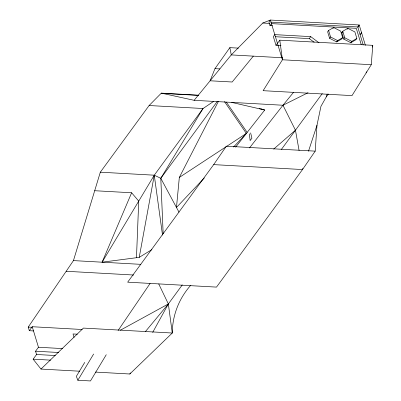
<?xml version="1.0" encoding="UTF-8"?>
<svg xmlns="http://www.w3.org/2000/svg" width="401" height="401" viewBox="0 0 401 401"><rect width="100%" height="100%" fill="white"/><g stroke="black" fill="none" stroke-linecap="round" stroke-linejoin="round"><path stroke-width="0.6" d="M136.475 257.713L138.731 201.101L131.623 192.771L94.691 190.716M315.206 151.137L226.334 146.2L213.673 164.616L127.668 282.174L216.5 287.106L302.504 169.553L315.206 151.137L316.975 125.287L320.945 106.34L326.244 96.932L328.384 93.984M279.798 40.17L282.434 59.774L263.126 90.681L351.998 95.613L371.266 64.706L372.77 45.333L279.798 40.17L276.003 45.358L281.006 45.634M218.385 101.443L179.327 177.427L176.47 207.452L204.345 177.939M131.623 192.771L102.105 262.194L139.227 257.357L154.27 175.192L203.041 108.521L213.788 101.278M366.133 72.937L366.424 71.739M372.339 47.133L372.77 45.333M33.694 330.935L29.328 330.695L28.23 327.081L73.443 260.6L100.325 172.194L149.102 105.523L161.327 93.137L198.595 95.207M302.89 168.37L302.504 169.553L213.673 164.616M308.484 151.257L316.975 125.287M326.244 96.932L327.206 93.984M238.43 48.12L229.858 47.644L214.966 68.646L210.114 80.781L232.159 82.004L253.317 56.14M358.088 27.228L359.201 24.982L270.364 20.05L262.78 23.027L231.272 54.917L194.134 100.315L161.327 93.137M95.413 372.088L129.819 373.998L130.42 372.905M152.696 332.404L168.35 303.948L182.285 284.9M102.105 262.194L154.27 175.192L160.796 178.305L179.016 212.194M84.731 362.414L76.35 376.344L77.849 380.248L90.471 380.95L106.27 354.7M77.849 380.248L93.649 353.998M163.162 233.778L160.796 178.305L203.041 108.521L149.102 105.523M360.9 33.819L361.562 32.757L360.108 34.742M118.12 330.464L150.099 283.442M29.328 330.695L32.23 326.725L82.135 329.497M272.495 25.739L269.998 25.599L271.452 23.619L356.288 28.331L361.216 44.546M79.774 371.216L40.987 369.065L33.138 359.171L36.561 354.494L35.564 351.216L38.466 347.251L32.23 326.725M275.206 36.717L309.276 38.611L310.73 36.626L318.97 42.767M328.594 30.461L327.627 31.784L329.607 38.316L336.655 41.915L341.712 38.987L342.68 37.664L340.695 31.133L333.652 27.534L328.594 30.461L330.574 36.992L337.622 40.591L342.68 37.664M333.005 28.411L333.652 27.534M329.607 38.316L330.574 36.992M341.797 32.571L342.765 31.248L347.827 28.321L354.87 31.92L356.85 38.451L355.882 39.774L350.825 42.701L343.782 39.103L341.797 32.571L342.81 31.985M336.655 41.915L337.622 40.591M347.181 29.198L347.827 28.321M343.782 39.103L344.75 37.779L342.765 31.248M363.201 44.907L357.747 26.967L359.201 24.982L365.376 45.318M350.825 42.701L351.792 41.378L356.85 38.451M281.427 149.393L322.264 93.573M190.751 285.231C178.936 298.685 172.46 315.116 172.28 333.025L129.819 373.998M160.796 178.305L217.262 101.473M235.577 147.192L264.73 110.024L261.146 108.912M249.462 147.959L282.966 105.247L293.632 92.21M145.262 331.762L168.35 303.948L158.751 283.973M233.502 147.057L246.369 133.438L224.48 101.588M40.987 369.065L83.408 328.088L172.28 333.025L168.35 303.948L120.34 330.223M273.698 149.082L295.457 130.21L282.966 105.247L194.134 100.315M179.327 177.427L246.369 133.438M139.227 257.357L151.909 249.607M282.966 105.247L308.043 92.716M270.79 22.135L357.747 26.967M262.78 23.027L269.662 23.408M310.73 36.626L274.795 34.631L273.347 36.616L276.003 45.358M282.65 57.769L231.272 54.917L229.858 47.644M371.266 64.706L282.434 59.774L270.364 20.05L268.916 22.035L269.998 25.599M214.966 68.646L219.863 68.917M162.485 93.388L198.41 95.388M100.325 172.194L154.27 175.192L162.515 235.091M73.443 260.6L140.886 264.349M66.185 271.276L133.638 275.021M28.23 327.081L31.985 327.291M77.358 334.198L73.022 333.958L74.06 337.376M38.466 347.251L62.797 348.604M35.564 351.216L58.646 352.499M36.561 354.494L55.328 355.537M33.138 359.171L50.656 360.143M231.668 102.395L264.73 110.024M259.141 108.445L262.69 109.553M344.75 37.779L351.792 41.378M309.276 38.611L314.128 42.22M226.395 102.17L247.171 132.41M250.61 132.856L251.913 138.17L250.139 140.591L249.357 133.859M295.457 130.21L299.091 150.495"/></g></svg>
